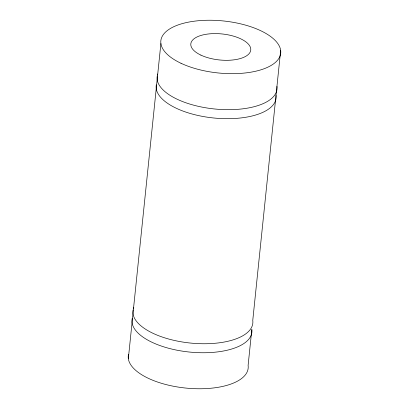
<?xml version="1.0" encoding="UTF-8"?>
<svg xmlns="http://www.w3.org/2000/svg" width="409" height="409" viewBox="0 0 409 409"><rect width="100%" height="100%" fill="white"/><g stroke="black" fill="none" stroke-linecap="round" stroke-linejoin="round"><path stroke-width="0.61" d="M128.329 358.647L160.89 43.559M280.671 50.353L252.762 320.426A60.266 26.135 5.9 0 1 192.286 343.228A60.266 26.135 5.9 0 1 133.063 309.894M133.365 308.672A60.266 26.135 5.9 0 1 133.799 307.476M276.019 95.369A60.266 26.135 5.9 0 1 215.543 118.165A60.266 26.135 5.9 0 1 156.32 84.832M276.949 86.365A60.266 26.135 5.9 0 1 217.194 109.223A60.266 26.135 5.9 0 1 157.153 76.447M157.383 75.215A60.266 26.135 5.9 0 1 157.751 74.003M128.544 354.291A60.266 26.135 5.9 0 0 186.918 388.177A60.266 26.135 5.9 0 0 248.11 365.441L251.832 329.429A60.266 26.135 5.9 0 1 190.64 352.164A60.266 26.135 5.9 0 1 132.265 318.284M200.916 55.128A30.133 13.068 5.9 0 0 250.185 52.03A30.133 13.068 5.9 0 0 211.243 33.717A30.133 13.068 5.9 0 0 200.916 55.128M181.049 63.298A60.266 26.135 5.9 0 0 279.587 57.096A60.266 26.135 5.9 0 0 201.709 20.476A60.266 26.135 5.9 0 0 181.049 63.298"/></g></svg>
